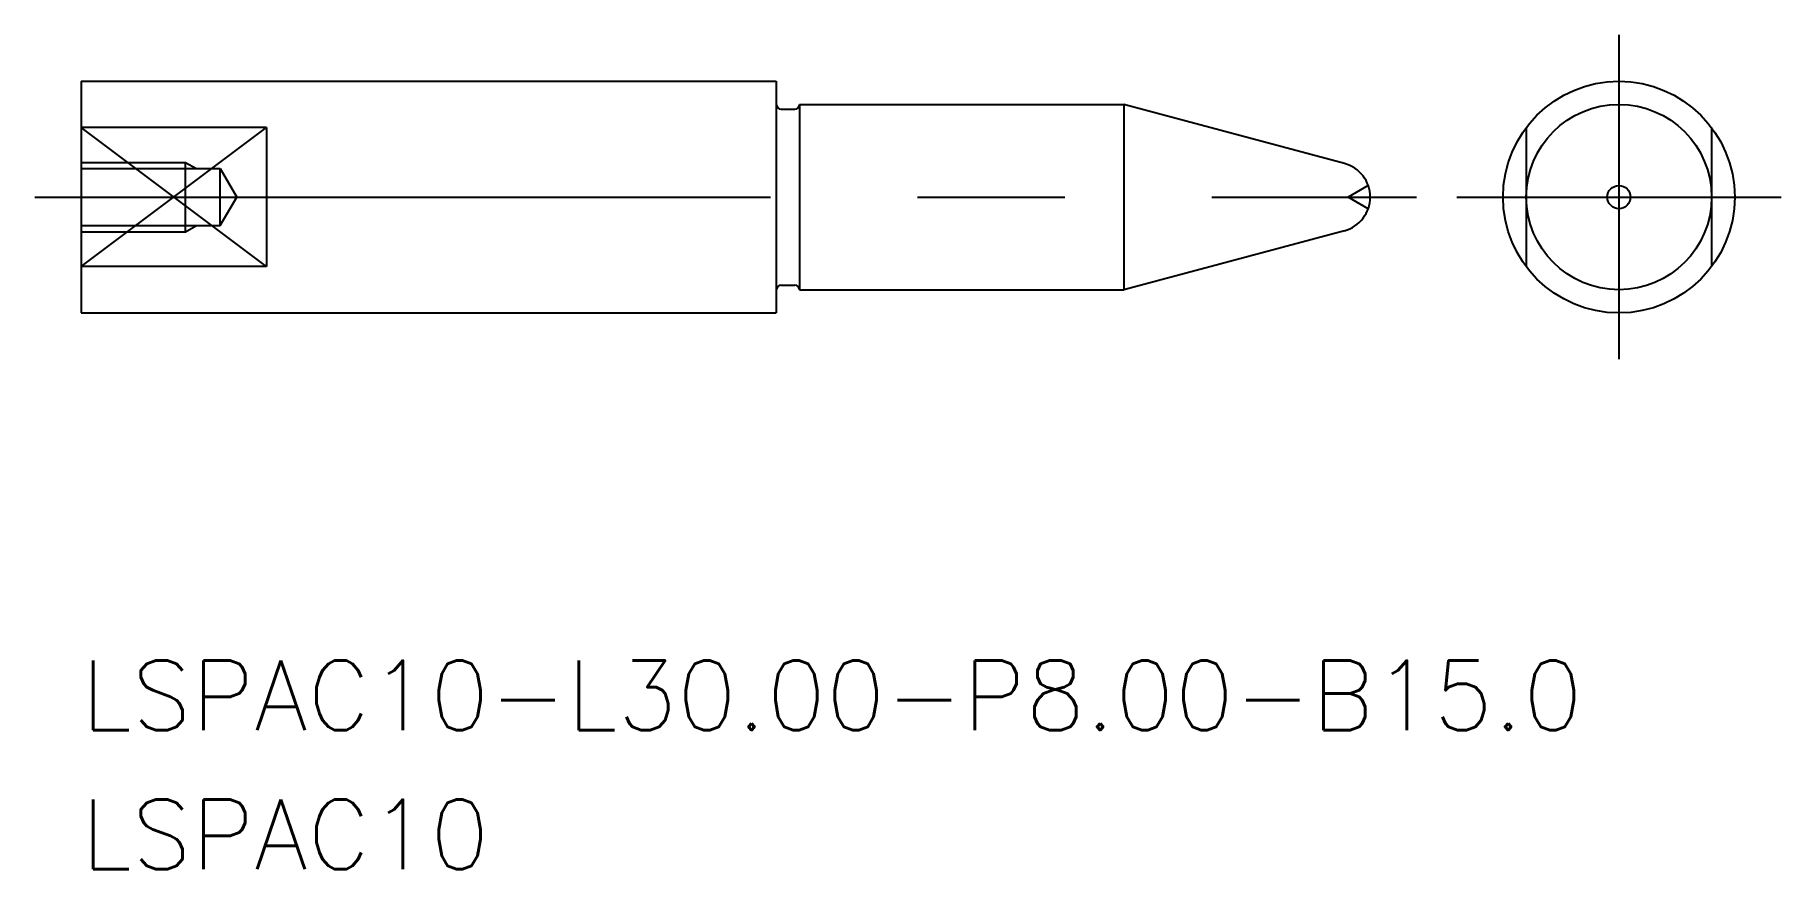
# Model space of a CAD drawing. Extents: x -2 to 73.4, y -29 to 7.
import ezdxf

# ---------------------------------------------------------------- set-up
doc = ezdxf.new("R2010")
doc.units = 0
doc.linetypes.add('CENTER', pattern=[50.8, 31.75, -6.35, 6.35, -6.35])
doc.linetypes.add('DASHED', pattern=[19.05, 12.7, -6.35])
doc.layers.get('0').update_dxf_attribs({"linetype": 'CONTINUOUS'})
doc.layers.add('CENTER', color=1, linetype='CENTER')
doc.styles.get("Standard").update_dxf_attribs({"font": 'txt.shx', "height": 3, "bigfont": 'bigfont.shx'})

msp = doc.modelspace()

# ---------------------------------------------------------------- linework, layer by layer
at = {"color": 7, "linetype": 'CONTINUOUS'}
for p, q in [((0, 5), (0, -5)), ((0, 5), (30, 5)), ((30, 5), (30, -5)), ((30.2, 3.8), (30.8, 3.8)), ((31, 4), (45, 4)), ((31, 4), (31, -4)), ((54.521, 1.449), (45, 4)), ((45, 4), (45, -4)), ((8, 3), (0, 3)), ((8, 3), (8, -3)), ((54.521, -1.449), (45, -4)), ((8, -3), (0, -3)), ((30.2, -3.8), (30.8, -3.8)), ((31, -4), (45, -4)), ((0, -5), (30, -5))]:
    msp.add_line(p, q, dxfattribs=at)
at = {"color": 3, "linetype": 'CONTINUOUS'}
for p, q in [((0, -3), (8, 3)), ((8, -3), (0, 3))]:
    msp.add_line(p, q, dxfattribs=at)
at = {"color": 3, "linetype": 'DASHED'}
for p, q in [((62.366, 3), (62.366, -3)), ((70.366, 3), (70.366, -3)), ((0, 1.5), (4.5, 1.5)), ((0, 1.229), (6, 1.229)), ((4.5, 1.5), (4.969, 1.229)), ((4.5, -1.5), (4.5, 1.5)), ((6, -1.23), (6, 1.229)), ((6, 1.229), (6.71, 0)), ((6, -1.23), (6.71, 0)), ((55.547, 0.5), (54.681, 0)), ((55.547, -0.5), (54.681, 0)), ((0, -1.23), (6, -1.23)), ((0, -1.5), (4.5, -1.5)), ((4.5, -1.5), (4.969, -1.23))]:
    msp.add_line(p, q, dxfattribs=at)
at = {"color": 7, "linetype": 'CONTINUOUS'}
for radius in [5, 4, 0.5]:
    msp.add_circle((66.366, 0), radius, dxfattribs=at)
for centre, radius, start, end in [((30.2, 4), 0.2, 180, 270), ((30.8, 4), 0.2, 270, 0), ((54.133, 0), 1.5, 285, 75), ((30.2, -4), 0.2, 90, 180), ((30.8, -4), 0.2, 0, 90)]:
    msp.add_arc(centre, radius, start, end, dxfattribs=at)
at = {"layer": 'CENTER', "color": 1, "linetype": 'CENTER'}
for p, q in [((66.366, 7), (66.366, -7)), ((-2, 0), (57.633, 0)), ((59.366, 0), (73.366, 0))]:
    msp.add_line(p, q, dxfattribs=at)

# ---------------------------------------------------------------- texts
at = {"color": 7, "linetype": 'CONTINUOUS'}
for s, p in [('LSPAC10-L30.00-P8.00-B15.0', (0, -23)), ('LSPAC10', (0, -29))]:
    msp.add_text(s, height=3, dxfattribs=at).set_placement(p)

doc.saveas('drawing.dxf')
